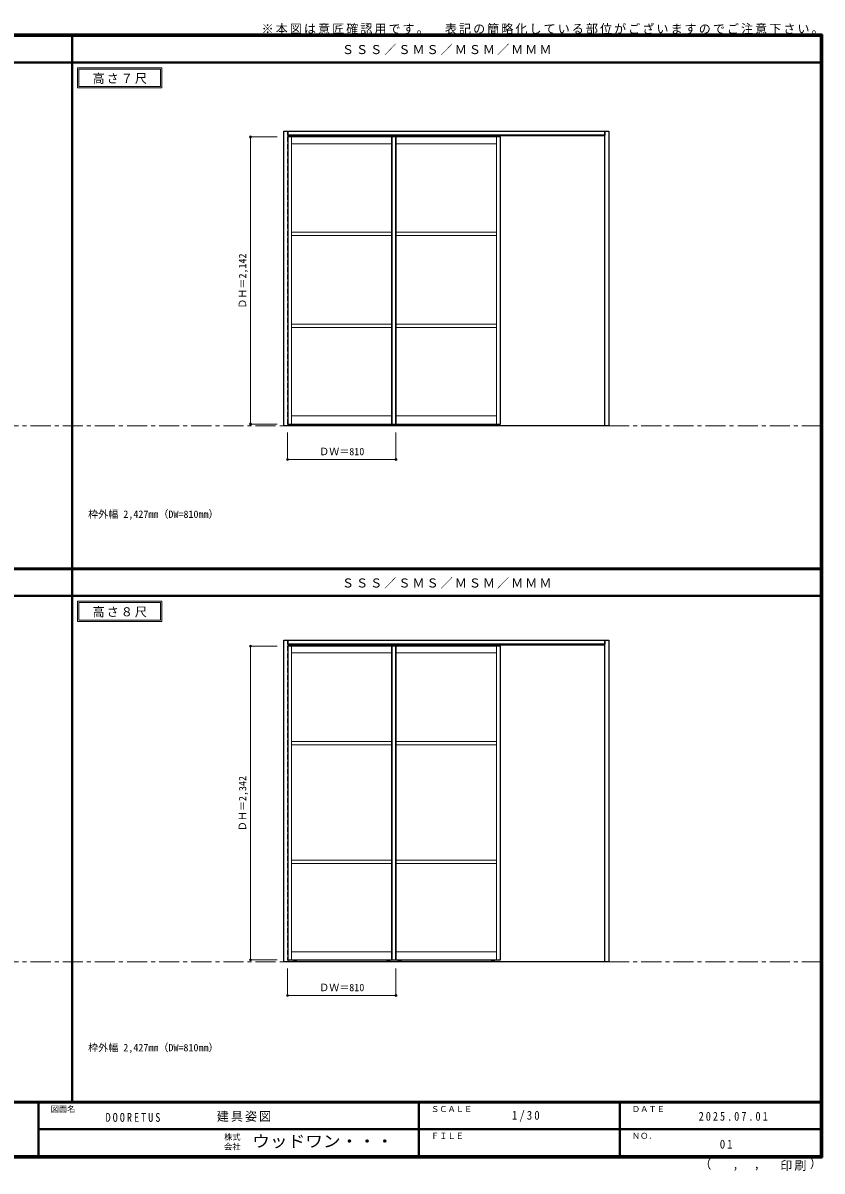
# Model space of a CAD drawing. Units: millimetres, scale not verified. Extents: x -6000 to 5700, y -4307 to 4260.
# Drawn here: x -267 to 5700, y -4307 to 4260 of the extents above; entities that cross this region are included whole.
import ezdxf
from ezdxf.enums import TextEntityAlignment as Align

# ---------------------------------------------------------------- set-up
doc = ezdxf.new("R2010")
doc.units = ezdxf.units.MM
doc.header["$LTSCALE"] = 30
doc.header["$PDMODE"] = 32
doc.header["$PDSIZE"] = 15
doc.linetypes.add('CHAIN1', pattern=[8, 5, -1, 1, -1])
doc.linetypes.add('DASHED1', pattern=[1.8, 1.2, -0.6])
for name, color, linetype, lineweight in [('0-1_通り芯', 7, 'CHAIN1', 18), ('0-2_扉', 7, 'Continuous', 18), ('0-4_枠', 7, 'Continuous', 18), ('0-A_文字', 7, 'Continuous', 18), ('0-B_寸法', 4, 'Continuous', 9), ('F-1_枠', 6, 'Continuous', 40)]:
    doc.layers.add(name, color=color, linetype=linetype, lineweight=lineweight)
doc.layers.add('F-A_文字', color=7, linetype='Continuous')
doc.styles.add('ＭＳ ゴシック', font='')
doc.styles.get('ＭＳ ゴシック').set_extended_font_data('MS Gothic')

msp = doc.modelspace()

# ---------------------------------------------------------------- linework, layer by layer
at = {"layer": '0-1_通り芯'}
for p, q in [((-5490, 1253), (5690, 1253)), ((-5490, -2746.25), (5700, -2746.25))]:
    msp.add_line(p, q, dxfattribs=at)
at = {"layer": '0-2_扉', "color": 4, "linetype": 'DASHED1', "lineweight": 9}
for p, q in [((1708.5, 3409.5), (1708.5, 1267.5)), ((1711.5, 3409.5), (1708.5, 3409.5)), ((1708.5, 1267.5), (1711.5, 1267.5)), ((1708.5, -389.75), (1708.5, -2731.75)), ((1711.5, -389.75), (1708.5, -389.75)), ((1708.5, -2731.75), (1711.5, -2731.75))]:
    msp.add_line(p, q, dxfattribs=at)
at = {"layer": '0-2_扉'}
for p, q in [((1738.5, 3409.5), (1738.5, 1267.5)), ((2488.5, 3359.5), (1738.5, 3359.5)), ((2488.5, 1267.5), (2488.5, 3409.5)), ((2518.5, 3409.5), (2518.5, 1267.5)), ((3268.5, 3359.5), (2518.5, 3359.5)), ((3268.5, 1267.5), (3268.5, 3409.5)), ((2488.5, 2698.5), (1738.5, 2698.5)), ((2488.5, 2673.5), (1738.5, 2673.5)), ((3268.5, 2698.5), (2518.5, 2698.5)), ((3268.5, 2673.5), (2518.5, 2673.5)), ((2488.5, 2013), (1738.5, 2013)), ((2488.5, 1988), (1738.5, 1988)), ((3268.5, 2013), (2518.5, 2013)), ((3268.5, 1988), (2518.5, 1988)), ((1738.5, 1327.5), (2488.5, 1327.5)), ((2518.5, 1327.5), (3268.5, 1327.5)), ((1738.5, -389.75), (1738.5, -2731.75)), ((2488.5, -2731.75), (2488.5, -389.75)), ((2518.5, -389.75), (2518.5, -2731.75)), ((3268.5, -2731.75), (3268.5, -389.75)), ((2488.5, -439.75), (1738.5, -439.75)), ((3268.5, -439.75), (2518.5, -439.75)), ((2488.5, -1100.75), (1738.5, -1100.75)), ((3268.5, -1100.75), (2518.5, -1100.75)), ((2488.5, -1125.75), (1738.5, -1125.75)), ((3268.5, -1125.75), (2518.5, -1125.75)), ((2488.5, -1986.25), (1738.5, -1986.25)), ((2488.5, -2011.25), (1738.5, -2011.25)), ((3268.5, -1986.25), (2518.5, -1986.25)), ((3268.5, -2011.25), (2518.5, -2011.25)), ((1738.5, -2671.75), (2488.5, -2671.75)), ((2518.5, -2671.75), (3268.5, -2671.75))]:
    msp.add_line(p, q, dxfattribs=at)
at = {"layer": '0-2_扉', "color": 3, "lineweight": 25}
for p, q in [((1711.5, 1267.5), (2488.5, 1267.5)), ((2488.5, -389.75), (1711.5, -389.75)), ((2488.5, -2731.75), (2488.5, -389.75)), ((1711.5, -2731.75), (2488.5, -2731.75))]:
    msp.add_line(p, q, dxfattribs=at)
for points in [[(2488.5, 1267.5), (2488.5, 3409.5), (1711.5, 3409.5)], [(2518.5, 1267.5), (2518.5, 3409.5), (2518.5, 1267.5)], [(2518.5, -2731.75), (2518.5, -389.75), (2518.5, -2731.75)]]:
    msp.add_lwpolyline(points, dxfattribs=at)
for points in [[(2488.5, 1267.5), (3298.5, 1267.5), (3298.5, 3409.5), (2488.5, 3409.5)], [(2488.5, -2731.75), (3298.5, -2731.75), (3298.5, -389.75), (2488.5, -389.75)]]:
    msp.add_lwpolyline(points, close=True, dxfattribs=at)
at = {"layer": '0-4_枠', "color": 3, "lineweight": 25}
for p, q in [((1711.5, 3423), (1711.5, 3453)), ((1711.5, 3453), (4078.5, 3453)), ((4078.5, 3453), (4108.5, 3453)), ((4078.5, 1253), (4078.5, 3453)), ((4078.5, 3453), (4078.5, 3423)), ((4108.5, 3453), (4108.5, 1253)), ((4078.5, 3423), (1711.5, 3423)), ((4108.5, 1253), (4078.5, 1253)), ((1711.5, -376.25), (1711.5, -346.25)), ((1711.5, -346.25), (4078.5, -346.25)), ((4078.5, -376.25), (1711.5, -376.25)), ((4078.5, -346.25), (4108.5, -346.25)), ((4108.5, -346.25), (4108.5, -2746.25)), ((4108.5, -2746.25), (4078.5, -2746.25))]:
    msp.add_line(p, q, dxfattribs=at)
at = {"layer": '0-4_枠'}
for p, q in [((1711.5, 3417.5), (4078.5, 3417.5)), ((2515.5, 3417.5), (2515.5, 3409.5)), ((2521.5, 3417.5), (2521.5, 3409.5)), ((3265.5, 3417.5), (3265.5, 3409.5)), ((3271.5, 3417.5), (3271.5, 3409.5)), ((1711.5, 1256.5), (4078.5, 1256.5)), ((1711.5, 1253), (4078.5, 1253)), ((1753, 1260), (1753, 1267.5)), ((1773.5, 1257.5), (1755.5, 1257.5)), ((1776, 1260), (1776, 1267.5)), ((2451, 1260), (2451, 1267.5)), ((2453.5, 1257.5), (2471.5, 1257.5)), ((2474, 1260), (2474, 1267.5)), ((2533, 1260), (2533, 1267.5)), ((2553.5, 1257.5), (2535.5, 1257.5)), ((2556, 1260), (2556, 1267.5)), ((3231, 1260), (3231, 1267.5)), ((3233.5, 1257.5), (3251.5, 1257.5)), ((3254, 1260), (3254, 1267.5)), ((1711.5, -381.75), (4078.5, -381.75)), ((1735.5, -381.75), (1735.5, -389.75)), ((1741.5, -381.75), (1741.5, -389.75)), ((2485.5, -381.75), (2485.5, -389.75)), ((2491.5, -381.75), (2491.5, -389.75)), ((2515.5, -381.75), (2515.5, -389.75)), ((2521.5, -381.75), (2521.5, -389.75)), ((3265.5, -381.75), (3265.5, -389.75)), ((3271.5, -381.75), (3271.5, -389.75)), ((1753, -2739.25), (1753, -2731.75)), ((1776, -2739.25), (1776, -2731.75)), ((2451, -2739.25), (2451, -2731.75)), ((2474, -2739.25), (2474, -2731.75)), ((2533, -2739.25), (2533, -2731.75)), ((2556, -2739.25), (2556, -2731.75)), ((3231, -2739.25), (3231, -2731.75)), ((3254, -2739.25), (3254, -2731.75)), ((1711.5, -2742.75), (4078.5, -2742.75)), ((1711.5, -2746.25), (4078.5, -2746.25)), ((1773.5, -2741.75), (1755.5, -2741.75)), ((2453.5, -2741.75), (2471.5, -2741.75)), ((2553.5, -2741.75), (2535.5, -2741.75)), ((3233.5, -2741.75), (3251.5, -2741.75))]:
    msp.add_line(p, q, dxfattribs=at)
at = {"layer": '0-4_枠', "color": 4, "linetype": 'DASHED1', "lineweight": 9}
for p, q in [((3268.5, 3423), (3268.5, 1253)), ((3268.5, -376.25), (3268.5, -2746.25))]:
    msp.add_line(p, q, dxfattribs=at)
at = {"layer": '0-4_枠', "color": 3, "lineweight": 25}
for points in [[(1711.5, 1253), (1681.5, 1253), (1681.5, 3453), (1711.5, 3453)], [(1711.5, -2746.25), (1681.5, -2746.25), (1681.5, -346.25), (1711.5, -346.25)]]:
    msp.add_lwpolyline(points, close=True, dxfattribs=at)
msp.add_lwpolyline([(4078.5, -2746.25), (4078.5, -346.25), (4078.5, -376.25)], dxfattribs=at)
at = {"layer": '0-4_枠'}
for centre in [(1764.5, 1261.5), (2462.5, 1261.5), (2544.5, 1261.5), (3242.5, 1261.5), (1764.5, -2737.75), (2462.5, -2737.75), (2544.5, -2737.75), (3242.5, -2737.75)]:
    msp.add_circle(centre, 2, dxfattribs=at)
for centre, radius, start, end in [((1755.5, 1260), 2.5, 180, 270), ((1764.5, 1263.5), 8.5, 224.90087, 235.43968), ((1764.5, 1263.5), 8.5, 304.56032, 315.09913), ((1773.5, 1260), 2.5, 270, 0), ((2453.5, 1260), 2.5, 180, 270), ((2462.5, 1263.5), 8.5, 224.90087, 235.43968), ((2462.5, 1261.5), 2, 22.21766, 34.24261), ((2462.5, 1263.5), 8.5, 304.56032, 315.09913), ((2471.5, 1260), 2.5, 270, 0), ((2535.5, 1260), 2.5, 180, 270), ((2544.5, 1263.5), 8.5, 224.90087, 235.43968), ((2544.5, 1263.5), 8.5, 304.56032, 315.09913), ((2553.5, 1260), 2.5, 270, 0), ((3233.5, 1260), 2.5, 180, 270), ((3242.5, 1263.5), 8.5, 224.90087, 235.43968), ((3242.5, 1261.5), 2, 22.21766, 34.24261), ((3242.5, 1263.5), 8.5, 304.56032, 315.09913), ((3251.5, 1260), 2.5, 270, 0), ((1755.5, -2739.25), 2.5, 180, 270), ((1773.5, -2739.25), 2.5, 270, 0), ((2453.5, -2739.25), 2.5, 180, 270), ((2462.5, -2737.75), 2, 22.21766, 34.24261), ((2471.5, -2739.25), 2.5, 270, 0), ((2535.5, -2739.25), 2.5, 180, 270), ((2553.5, -2739.25), 2.5, 270, 0), ((3233.5, -2739.25), 2.5, 180, 270), ((3242.5, -2737.75), 2, 22.21766, 34.24261), ((3251.5, -2739.25), 2.5, 270, 0), ((1764.5, -2735.75), 8.5, 224.90087, 235.43968), ((1764.5, -2735.75), 8.5, 304.56032, 315.09913), ((2462.5, -2735.75), 8.5, 224.90087, 235.43968), ((2462.5, -2735.75), 8.5, 304.56032, 315.09913), ((2544.5, -2735.75), 8.5, 224.90087, 235.43968), ((2544.5, -2735.75), 8.5, 304.56032, 315.09913), ((3242.5, -2735.75), 8.5, 224.90087, 235.43968), ((3242.5, -2735.75), 8.5, 304.56032, 315.09913)]:
    msp.add_arc(centre, radius, start, end, dxfattribs=at)
at = {"layer": '0-A_文字'}
for p, q in [((140, 3925), (140, 3775)), ((150, 3915), (150, 3785)), ((150, 3915), (761.03, 3915)), ((761.03, 3915), (761.03, 3785)), ((140, 3775), (771.03, 3775)), ((150, 3785), (761.03, 3785)), ((140, -55.5), (140, -205.5)), ((150, -65.5), (150, -195.5)), ((150, -65.5), (761.03, -65.5)), ((761.03, -65.5), (761.03, -195.5)), ((140, -205.5), (771.03, -205.5)), ((150, -195.5), (761.03, -195.5))]:
    msp.add_line(p, q, dxfattribs=at)
for points in [[(140, 3925), (771.03, 3925), (771.03, 3775)], [(140, -55.5), (771.03, -55.5), (771.03, -205.5)]]:
    msp.add_lwpolyline(points, dxfattribs=at)
at = {"layer": '0-B_寸法'}
for p, q in [((1431.5, 1267.5), (1431.5, 3409.5)), ((1431.5, 3409.5), (1631.5, 3409.5)), ((1431.5, 1267.5), (1631.5, 1267.5)), ((1708.5, 1003), (1708.5, 1203)), ((2518.5, 1003), (2518.5, 1203)), ((2518.5, 1003), (1708.5, 1003)), ((1431.5, -2731.75), (1431.5, -389.75)), ((1431.5, -389.75), (1631.5, -389.75)), ((1431.5, -2731.75), (1631.5, -2731.75)), ((1708.5, -2996.25), (1708.5, -2796.25)), ((2518.5, -2996.25), (2518.5, -2796.25)), ((2518.5, -2996.25), (1708.5, -2996.25))]:
    msp.add_line(p, q, dxfattribs=at)
at = {"layer": '0-B_寸法', "color": 7}
for p in [(1431.5, 3409.5), (1431.5, 1267.5), (1708.5, 1003), (2518.5, 1003), (1431.5, -389.75), (1431.5, -2731.75), (1708.5, -2996.25), (2518.5, -2996.25)]:
    msp.add_point(p, dxfattribs=at)
at = {"layer": 'F-1_枠'}
for p, q in [((-6000, 4175), (5700, 4175)), ((-6000, 4170), (5700, 4170)), ((-6000, 4165), (5700, 4165)), ((100, -3790), (100, 4175)), ((5690, 4175), (5690, -4205)), ((5695, 4175), (5695, -4205)), ((5700, 4175), (5700, -4205)), ((-6000, 3965), (5700, 3965)), ((-6000, 190.5), (5700, 190.5)), ((-6000, 187.5), (5700, 187.5)), ((-6000, 184.5), (5700, 184.5)), ((-6000, -15.5), (5700, -15.5)), ((5700, -3790), (-6000, -3790)), ((5700, -3795), (-6000, -3795)), ((-150, -3795), (-150, -4195)), ((2690, -3795), (2690, -4195)), ((4190, -3795), (4190, -4195)), ((-150, -3995), (5690, -3995.01)), ((5700, -4195), (-6000, -4195)), ((5700, -4200), (-6000, -4200)), ((5700, -4205), (-6000, -4205))]:
    msp.add_line(p, q, dxfattribs=at)

# ---------------------------------------------------------------- texts
at = {"layer": '0-A_文字', "style": 'ＭＳ ゴシック'}
for p in [(220, 550.5), (220, -3430)]:
    msp.add_text('枠外幅 2,427mm（DW=810mm）', height=54.99, dxfattribs=at).set_placement(p, align=Align.BOTTOM_LEFT)
at = {"layer": '0-A_文字', "char_height": 65.98, "attachment_point": 7, "style": 'ＭＳ ゴシック'}
for s, insert in [('\\T1.17;※本図は意匠確認用です。\u3000表記の簡略化している部位がございますのでご注意下さい。', (1515, 4175)), ('\\T1.17;ＳＳＳ／ＳＭＳ／ＭＳＭ／ＭＭＭ', (2115, 4020)), ('\\T1.17;高さ７尺', (253.02, 3805)), ('\\T1.17;ＳＳＳ／ＳＭＳ／ＭＳＭ／ＭＭＭ', (2115, 39.5)), ('\\T1.17;高さ８尺', (253.02, -175.5))]:
    msp.add_mtext(s, dxfattribs=dict(at, insert=insert))
at = {"layer": '0-B_寸法', "color": 7, "style": 'ＭＳ ゴシック'}
for s, p in [('ＤＨ＝2,142', (1416.5, 2128)), ('ＤＨ＝2,342', (1416.5, -1771.25))]:
    msp.add_text(s, height=54.99, rotation=90, dxfattribs=at).set_placement(p, align=Align.BOTTOM_LEFT)
for p in [(1944.75, 1018), (1944.75, -2981.25)]:
    msp.add_text('ＤＷ＝810', height=54.99, dxfattribs=at).set_placement(p, align=Align.BOTTOM_LEFT)
at = {"layer": 'F-A_文字', "style": 'ＭＳ ゴシック'}
for s, height, p in [('図面名', 43.99, (-60, -3880)), ('ＳＣＡＬＥ', 43.99, (2780, -3880)), ('ＤＡＴＥ', 43.99, (4280, -3880)), ('株式', 43.99, (1235, -4089)), ('ＦＩＬＥ', 43.99, (2780, -4080)), ('ＮＯ．', 43.99, (4280, -4080)), ('会社', 43.99, (1235, -4161)), ('（', 65.98, (4784.03, -4308.31)), (',', 65.98, (5031.28, -4308.31)), (',', 65.98, (5190.2, -4305.53)), ('）', 65.98, (5608.4, -4304.13))]:
    msp.add_text(s, height=height, dxfattribs=at).set_placement(p, align=Align.BOTTOM_LEFT)
at = {"layer": 'F-A_文字', "style": 'ＭＳ ゴシック', "width": 1.1}
msp.add_text('ウッドワン・・・', height=87.98, dxfattribs=at).set_placement((1445, -4155), align=Align.BOTTOM_LEFT)
at = {"layer": 'F-A_文字', "char_height": 65.98, "attachment_point": 7, "style": 'ＭＳ ゴシック'}
for s, insert in [('\\T1.38;\\W0.9;1/30', (3383.75, -3940)), ('\\T1.39;\\W0.85;DOORETUS', (350, -3940.79)), ('\\T1.17;建具姿図', (1180.42, -3940)), ('\\T1.39;\\W0.85;2025.07.01', (4778.75, -3932.5)), ('\\T1.36;\\W0.9;01', (4936.25, -4140)), ('\\T1.17;印刷', (5388.15, -4306.92))]:
    msp.add_mtext(s, dxfattribs=dict(at, insert=insert))

doc.saveas('drawing.dxf')
